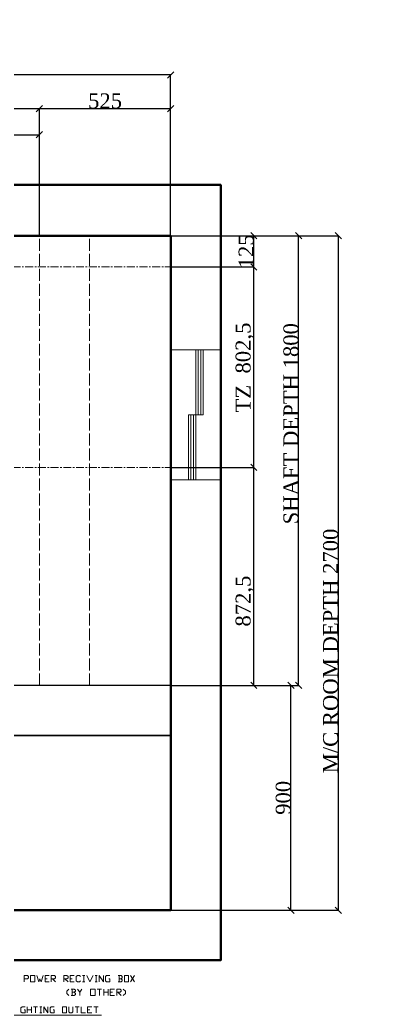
# Model space of a CAD drawing. Header units: millimetres. Extents: x -665 to 20582, y -27797 to 160.
# Drawn here: x 19149 to 20582, y -3824 to 160 of the extents above; entities that cross this region are included whole.
import ezdxf

# ---------------------------------------------------------------- set-up
doc = ezdxf.new("R2010")
doc.units = ezdxf.units.MM
doc.linetypes.add('$0$ACAD_ISO02W100', pattern=[15, 12, -3])
doc.linetypes.add('$0$CENTER', pattern=[50.8, 31.75, -6.35, 6.35, -6.35])
for name, color, linetype, lineweight in [('$0$Car', 3, 'Continuous', 18), ('$0$CL', 2, '$0$CENTER', 0), ('$0$DL', 8, '$0$ACAD_ISO02W100', 0), ('$0$Wall', 1, 'Continuous', 50)]:
    doc.layers.add(name, color=color, linetype=linetype, lineweight=lineweight)
doc.styles.add('$0$nassar2', font='cent.shx', dxfattribs={"height": 60})
doc.dimstyles.new('$0$Nassar2', dxfattribs={"dimtxt": 35, "dimasz": 25, "dimexe": 1.25, "dimexo": 0.625, "dimtad": 1, "dimtxsty": '$0$nassar2', "dimblk": '$0$_Oblique', "dimcen": 2.5, "dimadec": 0, "dimazin": 0, "dimtfac": 1, "dimtmove": 0, "dimatfit": 3, "dimldrblk": '$0$_Oblique', "dimfxl": 1, "dimarcsym": 0})

# ---------------------------------------------------------------- blocks, each defined once
blk = doc.blocks.new('$0$_Oblique')
at = {"color": 0, "linetype": 'ByBlock', "lineweight": -2}
blk.add_line((-0.5, -0.5), (0.5, 0.5), dxfattribs=at)
blk = doc.blocks.new('*D38')
at = {"color": 0, "lineweight": -2, "transparency": 16777216}
for p, q in [((18476.9, -388.9), (18476.9, -298.6)), ((18476.9, -299.8), (19226.9, -299.8)), ((19226.9, -500.1), (19226.9, -298.6))]:
    blk.add_line(p, q, dxfattribs=at)
at = {"layer": 'Defpoints', "color": 0, "transparency": 16777216}
for p in [(19226.9, -299.8), (18476.9, -389.5), (19226.9, -500.7)]:
    blk.add_point(p, dxfattribs=at)
at = {"color": 0, "lineweight": -2, "transparency": 16777216, "xscale": 25, "yscale": 25, "zscale": 25, "rotation": 180}
blk.add_blockref('$0$_Oblique', (18476.9, -299.8), dxfattribs=at)
at = {"color": 0, "lineweight": -2, "transparency": 16777216, "xscale": 25, "yscale": 25, "zscale": 25}
blk.add_blockref('$0$_Oblique', (19226.9, -299.8), dxfattribs=at)
at = {"color": 0, "transparency": 16777216, "insert": (18839.4, -269.2), "char_height": 60, "attachment_point": 5, "style": '$0$nassar2'}
blk.add_mtext('750', dxfattribs=at)
blk = doc.blocks.new('*D39')
at = {"color": 0, "lineweight": -2, "transparency": 16777216}
for p, q in [((19752.5, -1631.9), (20085.9, -1631.9)), ((20084.7, -2504.4), (20084.7, -1631.9)), ((19752.5, -2504.4), (20085.9, -2504.4))]:
    blk.add_line(p, q, dxfattribs=at)
at = {"layer": 'Defpoints', "color": 0, "transparency": 16777216}
for p in [(19751.9, -1631.9), (20084.7, -1631.9), (19751.9, -2504.4)]:
    blk.add_point(p, dxfattribs=at)
at = {"color": 0, "lineweight": -2, "transparency": 16777216, "xscale": 25, "yscale": 25, "zscale": 25}
for p, rotation in [((20084.7, -1631.9), 90), ((20084.7, -2504.4), 270)]:
    blk.add_blockref('$0$_Oblique', p, dxfattribs=dict(at, rotation=rotation))
at = {"color": 0, "transparency": 16777216, "insert": (20048.7, -2166.9), "char_height": 60, "attachment_point": 5, "rotation": 90, "style": '$0$nassar2'}
blk.add_mtext('872,5', dxfattribs=at)
blk = doc.blocks.new('*D40')
at = {"color": 0, "lineweight": -2, "transparency": 16777216}
for p, q in [((19752.5, -829.4), (20085.9, -829.4)), ((20084.7, -1631.9), (20084.7, -829.4)), ((19752.5, -1631.9), (20085.9, -1631.9))]:
    blk.add_line(p, q, dxfattribs=at)
at = {"layer": 'Defpoints', "color": 0, "transparency": 16777216}
for p in [(19751.9, -829.4), (20084.7, -829.4), (19751.9, -1631.9)]:
    blk.add_point(p, dxfattribs=at)
at = {"color": 0, "lineweight": -2, "transparency": 16777216, "xscale": 25, "yscale": 25, "zscale": 25}
for p, rotation in [((20084.7, -829.4), 90), ((20084.7, -1631.9), 270)]:
    blk.add_blockref('$0$_Oblique', p, dxfattribs=dict(at, rotation=rotation))
at = {"color": 0, "transparency": 16777216, "insert": (20048.7, -1231.9), "char_height": 60, "attachment_point": 5, "rotation": 90, "style": '$0$nassar2'}
blk.add_mtext('TZ  802,5', dxfattribs=at)
blk = doc.blocks.new('*D41')
at = {"color": 0, "lineweight": -2, "transparency": 16777216}
for p, q in [((19752.5, -704.4), (20085.9, -704.4)), ((20084.7, -829.4), (20084.7, -704.4)), ((19752.5, -829.4), (20085.9, -829.4))]:
    blk.add_line(p, q, dxfattribs=at)
at = {"layer": 'Defpoints', "color": 0, "transparency": 16777216}
for p in [(19751.9, -704.4), (20084.7, -704.4), (19751.9, -829.4)]:
    blk.add_point(p, dxfattribs=at)
at = {"color": 0, "lineweight": -2, "transparency": 16777216, "xscale": 25, "yscale": 25, "zscale": 25}
for p, rotation in [((20084.7, -704.4), 90), ((20084.7, -829.4), 270)]:
    blk.add_blockref('$0$_Oblique', p, dxfattribs=dict(at, rotation=rotation))
at = {"color": 0, "transparency": 16777216, "insert": (20054.1, -766.9), "char_height": 60, "attachment_point": 5, "rotation": 90, "style": '$0$nassar2'}
blk.add_mtext('125', dxfattribs=at)
blk = doc.blocks.new('*D42')
at = {"color": 0, "lineweight": -2, "transparency": 16777216}
for p, q in [((20085.6, -2504.4), (20234.4, -2504.4)), ((20233.2, -3404.4), (20233.2, -2504.4)), ((20085.6, -3404.4), (20234.4, -3404.4))]:
    blk.add_line(p, q, dxfattribs=at)
at = {"layer": 'Defpoints', "color": 0, "transparency": 16777216}
for p in [(20085, -2504.4), (20233.2, -2504.4), (20085, -3404.4)]:
    blk.add_point(p, dxfattribs=at)
at = {"color": 0, "lineweight": -2, "transparency": 16777216, "xscale": 25, "yscale": 25, "zscale": 25}
for p, rotation in [((20233.2, -2504.4), 90), ((20233.2, -3404.4), 270)]:
    blk.add_blockref('$0$_Oblique', p, dxfattribs=dict(at, rotation=rotation))
at = {"color": 0, "transparency": 16777216, "insert": (20202.5, -2954.4), "char_height": 60, "attachment_point": 5, "rotation": 90, "style": '$0$nassar2'}
blk.add_mtext('900', dxfattribs=at)
blk = doc.blocks.new('*D43')
at = {"color": 0, "lineweight": -2, "transparency": 16777216}
for p, q in [((20175.4, -704.4), (20265, -704.4)), ((20263.8, -2504.4), (20263.8, -704.4)), ((20175.4, -2504.4), (20265, -2504.4))]:
    blk.add_line(p, q, dxfattribs=at)
at = {"layer": 'Defpoints', "color": 0, "transparency": 16777216}
for p in [(20174.8, -704.4), (20263.8, -704.4), (20174.8, -2504.4)]:
    blk.add_point(p, dxfattribs=at)
at = {"color": 0, "lineweight": -2, "transparency": 16777216, "xscale": 25, "yscale": 25, "zscale": 25}
for p, rotation in [((20263.8, -704.4), 90), ((20263.8, -2504.4), 270)]:
    blk.add_blockref('$0$_Oblique', p, dxfattribs=dict(at, rotation=rotation))
at = {"color": 0, "transparency": 16777216, "insert": (20233.2, -1456.9), "char_height": 60, "attachment_point": 5, "rotation": 90, "style": '$0$nassar2'}
blk.add_mtext('SHAFT DEPTH 1800', dxfattribs=at)
blk = doc.blocks.new('*D44')
at = {"color": 0, "lineweight": -2, "transparency": 16777216}
for p, q in [((19752.5, -704.4), (20423.7, -704.4)), ((20422.5, -704.4), (20422.5, -3404.4)), ((19752.5, -3404.4), (20423.7, -3404.4))]:
    blk.add_line(p, q, dxfattribs=at)
at = {"layer": 'Defpoints', "color": 0, "transparency": 16777216}
for p in [(19751.9, -704.4), (19751.9, -3404.4), (20422.5, -3404.4)]:
    blk.add_point(p, dxfattribs=at)
at = {"color": 0, "lineweight": -2, "transparency": 16777216, "xscale": 25, "yscale": 25, "zscale": 25}
for p, rotation in [((20422.5, -704.4), 90), ((20422.5, -3404.4), 270)]:
    blk.add_blockref('$0$_Oblique', p, dxfattribs=dict(at, rotation=rotation))
at = {"color": 0, "transparency": 16777216, "insert": (20391.9, -2366.5), "char_height": 60, "attachment_point": 5, "rotation": 90, "style": '$0$nassar2'}
blk.add_mtext('M/C ROOM DEPTH 2700', dxfattribs=at)
blk = doc.blocks.new('*D45')
at = {"color": 0, "lineweight": -2, "transparency": 16777216}
for p, q in [((17201.9, -703.8), (17201.9, -59.4)), ((19751.9, -60.6), (17201.9, -60.6)), ((19751.9, -703.8), (19751.9, -59.4))]:
    blk.add_line(p, q, dxfattribs=at)
at = {"layer": 'Defpoints', "color": 0, "transparency": 16777216}
for p in [(17201.9, -60.6), (17201.9, -704.4), (19751.9, -704.4)]:
    blk.add_point(p, dxfattribs=at)
at = {"color": 0, "lineweight": -2, "transparency": 16777216, "xscale": 25, "yscale": 25, "zscale": 25, "rotation": 180}
blk.add_blockref('$0$_Oblique', (17201.9, -60.6), dxfattribs=at)
at = {"color": 0, "lineweight": -2, "transparency": 16777216, "xscale": 25, "yscale": 25, "zscale": 25}
blk.add_blockref('$0$_Oblique', (19751.9, -60.6), dxfattribs=at)
at = {"color": 0, "transparency": 16777216, "insert": (18476.9, -30), "char_height": 60, "attachment_point": 5, "style": '$0$nassar2'}
blk.add_mtext('M/C ROOM WIDTH  2550', dxfattribs=at)
blk = doc.blocks.new('*D46')
at = {"color": 0, "lineweight": -2, "transparency": 16777216}
for p, q in [((17726.9, -703.8), (17726.9, -194.3)), ((17726.9, -195.6), (19226.9, -195.6)), ((19226.9, -703.8), (19226.9, -194.3))]:
    blk.add_line(p, q, dxfattribs=at)
at = {"layer": 'Defpoints', "color": 0, "transparency": 16777216}
for p in [(19226.9, -195.6), (17726.9, -704.4), (19226.9, -704.4)]:
    blk.add_point(p, dxfattribs=at)
at = {"color": 0, "lineweight": -2, "transparency": 16777216, "xscale": 25, "yscale": 25, "zscale": 25, "rotation": 180}
blk.add_blockref('$0$_Oblique', (17726.9, -195.6), dxfattribs=at)
at = {"color": 0, "lineweight": -2, "transparency": 16777216, "xscale": 25, "yscale": 25, "zscale": 25}
blk.add_blockref('$0$_Oblique', (19226.9, -195.6), dxfattribs=at)
at = {"color": 0, "transparency": 16777216, "insert": (18476.9, -164.9), "char_height": 60, "attachment_point": 5, "style": '$0$nassar2'}
blk.add_mtext('SHAFT WIDTH  1500', dxfattribs=at)
blk = doc.blocks.new('*D47')
at = {"color": 0, "lineweight": -2, "transparency": 16777216}
for p, q in [((19226.9, -703.8), (19226.9, -194.3)), ((19226.9, -195.6), (19751.9, -195.6)), ((19751.9, -270.5), (19751.9, -194.3))]:
    blk.add_line(p, q, dxfattribs=at)
at = {"layer": 'Defpoints', "color": 0, "transparency": 16777216}
for p in [(19751.9, -195.6), (19751.9, -271.1), (19226.9, -704.4)]:
    blk.add_point(p, dxfattribs=at)
at = {"color": 0, "lineweight": -2, "transparency": 16777216, "xscale": 25, "yscale": 25, "zscale": 25, "rotation": 180}
blk.add_blockref('$0$_Oblique', (19226.9, -195.6), dxfattribs=at)
at = {"color": 0, "lineweight": -2, "transparency": 16777216, "xscale": 25, "yscale": 25, "zscale": 25}
blk.add_blockref('$0$_Oblique', (19751.9, -195.6), dxfattribs=at)
at = {"color": 0, "transparency": 16777216, "insert": (19489.4, -164.9), "char_height": 60, "attachment_point": 5, "style": '$0$nassar2'}
blk.add_mtext('525', dxfattribs=at)

msp = doc.modelspace()

# ---------------------------------------------------------------- linework, layer by layer
at = {"layer": '$0$Car'}
for p, q in [((19951.91, -1161.631), (19751.91, -1161.631)), ((19951.91, -1681.878), (19751.91, -1681.878))]:
    msp.add_line(p, q, dxfattribs=at)
at = {"layer": '$0$CL'}
for p, q in [((16427.044, -829.378), (19751.91, -829.378)), ((16427.044, -1631.878), (19751.91, -1631.878))]:
    msp.add_line(p, q, dxfattribs=at)
at = {"layer": '$0$DL', "ltscale": 4}
for p, q in [((19226.91, -2504.378), (19226.91, -704.378)), ((19426.91, -2504.378), (19426.91, -704.378))]:
    msp.add_line(p, q, dxfattribs=at)
at = {"layer": '$0$Wall'}
msp.add_line((18876.93, -3604.378), (19751.91, -3604.378), dxfattribs=at)
for points in [[(19751.91, -3604.378), (19951.91, -3604.378), (19951.91, -500.676), (17001.91, -500.676), (17001.91, -3604.378), (17976.91, -3604.378)], [(18876.93, -3404.378), (19751.91, -3404.378), (19751.91, -704.378), (17201.91, -704.378), (17201.91, -3404.378), (17976.91, -3404.378)]]:
    msp.add_lwpolyline(points, dxfattribs=at)
msp.add_line((19951.91, -1183.428), (19951.91, -1161.631))
at = {"color": 7, "linetype": 'Continuous', "lineweight": 20}
for points in [[(19852.892, -1681.878), (19852.892, -1161.631)], [(19862.38, -1421.754), (19862.38, -1161.631)], [(19872.38, -1421.754), (19872.38, -1161.631)], [(19882.38, -1421.754), (19882.38, -1161.631)], [(19822.878, -1681.878), (19822.878, -1421.754)], [(19832.878, -1681.878), (19832.878, -1421.754), (19832.878, -1421.754)], [(19842.878, -1681.878), (19842.878, -1421.754)]]:
    msp.add_lwpolyline(points, dxfattribs=at)
for points in [[(19951.91, -1161.631), (19951.91, -1681.878)], [(19751.91, -2504.378), (17201.91, -2504.378)], [(17986.602, -2704.378), (19751.91, -2704.378), (19751.91, -2504.378), (18889.026, -2504.378)], [(19751.91, -2704.378), (17201.91, -2704.378)]]:
    msp.add_lwpolyline(points)
at = {"color": 7, "linetype": 'Continuous', "lineweight": 20, "true_color": 0x000007}
for points in [[(19822.878, -1421.754), (19882.38, -1421.754), (19882.38, -1421.754)], [(19166.447, -3691.355), (19166.447, -3666.074), (19179.087, -3666.074), (19183.301, -3670.287), (19183.301, -3674.501), (19179.087, -3678.714), (19166.447, -3678.714)], [(19216.482, -3666.074), (19224.909, -3691.355), (19228.596, -3678.714), (19233.336, -3691.355), (19241.763, -3666.074)], [(19249.664, -3691.355), (19249.664, -3666.074), (19266.518, -3666.074)], [(19249.664, -3678.714), (19258.091, -3678.714), (19258.091, -3678.714)], [(19249.664, -3691.355), (19266.518, -3691.355), (19266.518, -3691.355)], [(19274.418, -3691.355), (19274.418, -3666.074), (19287.585, -3666.074), (19291.272, -3670.287), (19291.272, -3674.501), (19287.585, -3678.714), (19274.418, -3678.714)], [(19279.158, -3678.714), (19291.272, -3691.355), (19291.272, -3691.355)], [(19324.98, -3691.355), (19324.98, -3666.074), (19337.094, -3666.074), (19341.307, -3670.287), (19341.307, -3674.501), (19337.094, -3678.714), (19324.98, -3678.714)], [(19328.667, -3678.714), (19341.307, -3691.355), (19341.307, -3691.355)], [(19349.734, -3691.355), (19349.734, -3666.074), (19366.062, -3666.074)], [(19349.734, -3678.714), (19358.161, -3678.714), (19358.161, -3678.714)], [(19349.734, -3691.355), (19366.062, -3691.355), (19366.062, -3691.355)], [(19391.343, -3686.615), (19387.129, -3691.355), (19378.702, -3691.355), (19374.489, -3686.615), (19374.489, -3670.287), (19378.702, -3666.074), (19387.129, -3666.074), (19391.343, -3670.287)], [(19399.77, -3666.074), (19408.197, -3666.074), (19408.197, -3666.074)], [(19399.77, -3691.355), (19408.197, -3691.355), (19408.197, -3691.355)], [(19403.983, -3666.074), (19403.983, -3691.355), (19403.983, -3691.355)], [(19416.624, -3666.074), (19428.738, -3691.355), (19441.378, -3666.074)], [(19449.805, -3666.074), (19457.706, -3666.074), (19457.706, -3666.074)], [(19449.805, -3691.355), (19457.706, -3691.355), (19457.706, -3691.355)], [(19454.019, -3666.074), (19454.019, -3691.355), (19454.019, -3691.355)], [(19466.133, -3691.355), (19466.133, -3666.074), (19482.987, -3691.355), (19482.987, -3666.074)], [(19504.054, -3678.714), (19508.268, -3678.714), (19508.268, -3691.355), (19495.627, -3691.355), (19491.414, -3686.615), (19491.414, -3670.287), (19495.627, -3666.074), (19508.268, -3666.074)], [(19553.563, -3678.714), (19558.303, -3674.501), (19558.303, -3670.287), (19553.563, -3666.074), (19541.449, -3666.074)], [(19541.449, -3691.355), (19553.563, -3691.355), (19558.303, -3686.615), (19558.303, -3682.928), (19553.563, -3678.714), (19545.663, -3678.714)], [(19545.663, -3666.074), (19545.663, -3691.355), (19545.663, -3691.355)], [(19591.485, -3691.355), (19607.812, -3666.074), (19607.812, -3666.074)], [(19591.485, -3666.074), (19607.812, -3691.355), (19607.812, -3691.355)], [(19344.994, -3720.323), (19336.041, -3728.75), (19336.041, -3737.177), (19344.994, -3745.604)], [(19366.588, -3732.963), (19370.802, -3728.75), (19370.802, -3724.536), (19366.588, -3720.323), (19353.948, -3720.323)], [(19353.948, -3745.604), (19366.588, -3745.604), (19370.802, -3741.39), (19370.802, -3737.177), (19366.588, -3732.963), (19358.161, -3732.963)], [(19358.161, -3720.323), (19358.161, -3745.604), (19358.161, -3745.604)], [(19379.756, -3720.323), (19388.709, -3732.963), (19388.709, -3745.604)], [(19388.709, -3732.963), (19397.136, -3720.323), (19397.136, -3720.323)], [(19457.706, -3720.323), (19475.613, -3720.323), (19475.613, -3720.323)], [(19466.659, -3720.323), (19466.659, -3745.604), (19466.659, -3745.604)], [(19484.04, -3745.604), (19484.04, -3720.323), (19484.04, -3720.323)], [(19484.04, -3732.963), (19501.421, -3732.963), (19501.421, -3732.963)], [(19501.421, -3720.323), (19501.421, -3745.604), (19501.421, -3745.604)], [(19510.375, -3745.604), (19510.375, -3720.323), (19527.755, -3720.323)], [(19510.375, -3732.963), (19518.802, -3732.963), (19518.802, -3732.963)], [(19536.709, -3745.604), (19536.709, -3720.323), (19549.349, -3720.323), (19553.563, -3724.536), (19553.563, -3728.75), (19549.349, -3732.963), (19536.709, -3732.963)], [(19540.396, -3732.963), (19553.563, -3745.604), (19553.563, -3745.604)], [(19562.517, -3720.323), (19571.47, -3728.75), (19571.47, -3737.177), (19562.517, -3745.604)], [(19510.375, -3745.604), (19527.755, -3745.604), (19527.755, -3745.604)], [(19101.543, -3824.136), (19474.965, -3824.136), (19474.965, -3824.136)], [(19165.799, -3802.542), (19169.486, -3802.542), (19169.486, -3815.182), (19157.372, -3815.182), (19153.158, -3810.969), (19153.158, -3794.641), (19157.372, -3790.428), (19169.486, -3790.428)], [(19177.913, -3815.182), (19177.913, -3790.428), (19177.913, -3790.428)], [(19177.913, -3802.542), (19194.767, -3802.542), (19194.767, -3802.542)], [(19194.767, -3790.428), (19194.767, -3815.182), (19194.767, -3815.182)], [(19203.194, -3790.428), (19219.521, -3790.428), (19219.521, -3790.428)], [(19211.621, -3790.428), (19211.621, -3815.182), (19211.621, -3815.182)], [(19227.948, -3790.428), (19236.375, -3790.428), (19236.375, -3790.428)], [(19227.948, -3815.182), (19236.375, -3815.182), (19236.375, -3815.182)], [(19232.162, -3790.428), (19232.162, -3815.182), (19232.162, -3815.182)], [(19244.802, -3815.182), (19244.802, -3790.428), (19261.13, -3815.182), (19261.13, -3790.428)], [(19282.197, -3802.542), (19286.411, -3802.542), (19286.411, -3815.182), (19273.77, -3815.182), (19269.557, -3810.969), (19269.557, -3794.641), (19273.77, -3790.428), (19286.411, -3790.428)], [(19344.346, -3790.428), (19344.346, -3810.969), (19349.087, -3815.182), (19356.987, -3815.182), (19361.2, -3810.969), (19361.2, -3790.428)], [(19369.627, -3790.428), (19386.481, -3790.428), (19386.481, -3790.428)], [(19378.054, -3790.428), (19378.054, -3815.182), (19378.054, -3815.182)], [(19394.382, -3790.428), (19394.382, -3815.182), (19411.236, -3815.182)], [(19419.663, -3815.182), (19419.663, -3790.428), (19436.517, -3790.428)], [(19419.663, -3802.542), (19428.09, -3802.542), (19428.09, -3802.542)], [(19419.663, -3815.182), (19436.517, -3815.182), (19436.517, -3815.182)], [(19444.944, -3790.428), (19461.271, -3790.428), (19461.271, -3790.428)], [(19453.371, -3790.428), (19453.371, -3815.182), (19453.371, -3815.182)]]:
    msp.add_lwpolyline(points, dxfattribs=at)
for points in [[(19191.201, -3691.355), (19191.201, -3666.074), (19208.055, -3666.074), (19208.055, -3691.355)], [(19566.73, -3691.355), (19566.73, -3666.074), (19583.058, -3666.074), (19583.058, -3691.355)], [(19431.898, -3745.604), (19431.898, -3720.323), (19449.279, -3720.323), (19449.279, -3745.604)], [(19319.592, -3815.182), (19319.592, -3790.428), (19335.919, -3790.428), (19335.919, -3815.182)]]:
    msp.add_lwpolyline(points, close=True, dxfattribs=at)

# ---------------------------------------------------------------- dimensions: what is measured, and where the dimension line sits
for base, p1, p2, text, picture, middle in [((17201.91, -60.625), (19751.91, -704.378), (17201.91, -704.378), 'M/C ROOM WIDTH  <>', '*D45', (18476.91, -60.625)), ((19226.91, -195.56), (17726.91, -704.378), (19226.91, -704.378), 'SHAFT WIDTH  <>', '*D46', (18476.91, -195.56))]:
    dim = msp.add_linear_dim(base=base, p1=p1, p2=p2, text=text, dimstyle='$0$Nassar2')
    dim.commit()
    dim.dimension.update_dxf_attribs({"geometry": picture, "text_midpoint": middle, "dimtype": 160})
for base, p1, p2, picture, middle in [((19751.91, -195.56), (19226.91, -704.378), (19751.91, -271.11), '*D47', (19489.41, -195.56)), ((19226.91, -299.844), (18476.91, -389.543), (19226.91, -500.676), '*D38', (18839.41, -299.844))]:
    dim = msp.add_linear_dim(base=base, p1=p1, p2=p2, dimstyle='$0$Nassar2')
    dim.commit()
    dim.dimension.update_dxf_attribs({"geometry": picture, "text_midpoint": middle, "dimtype": 160})
for base, p1, p2, picture, middle in [((20084.676, -704.378), (19751.91, -829.378), (19751.907, -704.378), '*D41', (20084.676, -766.878)), ((20084.676, -1631.878), (19751.91, -2504.378), (19751.91, -1631.878), '*D39', (20084.676, -2166.878)), ((20233.173, -2504.378), (20085.015, -3404.378), (20085.015, -2504.378), '*D42', (20233.173, -2954.378))]:
    dim = msp.add_linear_dim(base=base, p1=p1, p2=p2, angle=90, dimstyle='$0$Nassar2')
    dim.commit()
    dim.dimension.update_dxf_attribs({"geometry": picture, "text_midpoint": middle, "dimtype": 160})
for base, p1, p2, text, picture, middle in [((20422.481, -3404.378), (19751.907, -704.378), (19751.91, -3404.378), 'M/C ROOM DEPTH <>', '*D44', (20422.481, -2366.477)), ((20263.798, -704.378), (20174.821, -2504.378), (20174.821, -704.378), 'SHAFT DEPTH <>', '*D43', (20263.798, -1456.878)), ((20084.676, -829.378), (19751.91, -1631.878), (19751.91, -829.378), 'TZ  <>', '*D40', (20084.676, -1231.878))]:
    dim = msp.add_linear_dim(base=base, p1=p1, p2=p2, angle=90, text=text, dimstyle='$0$Nassar2')
    dim.commit()
    dim.dimension.update_dxf_attribs({"geometry": picture, "text_midpoint": middle, "dimtype": 160})

doc.saveas('drawing.dxf')
